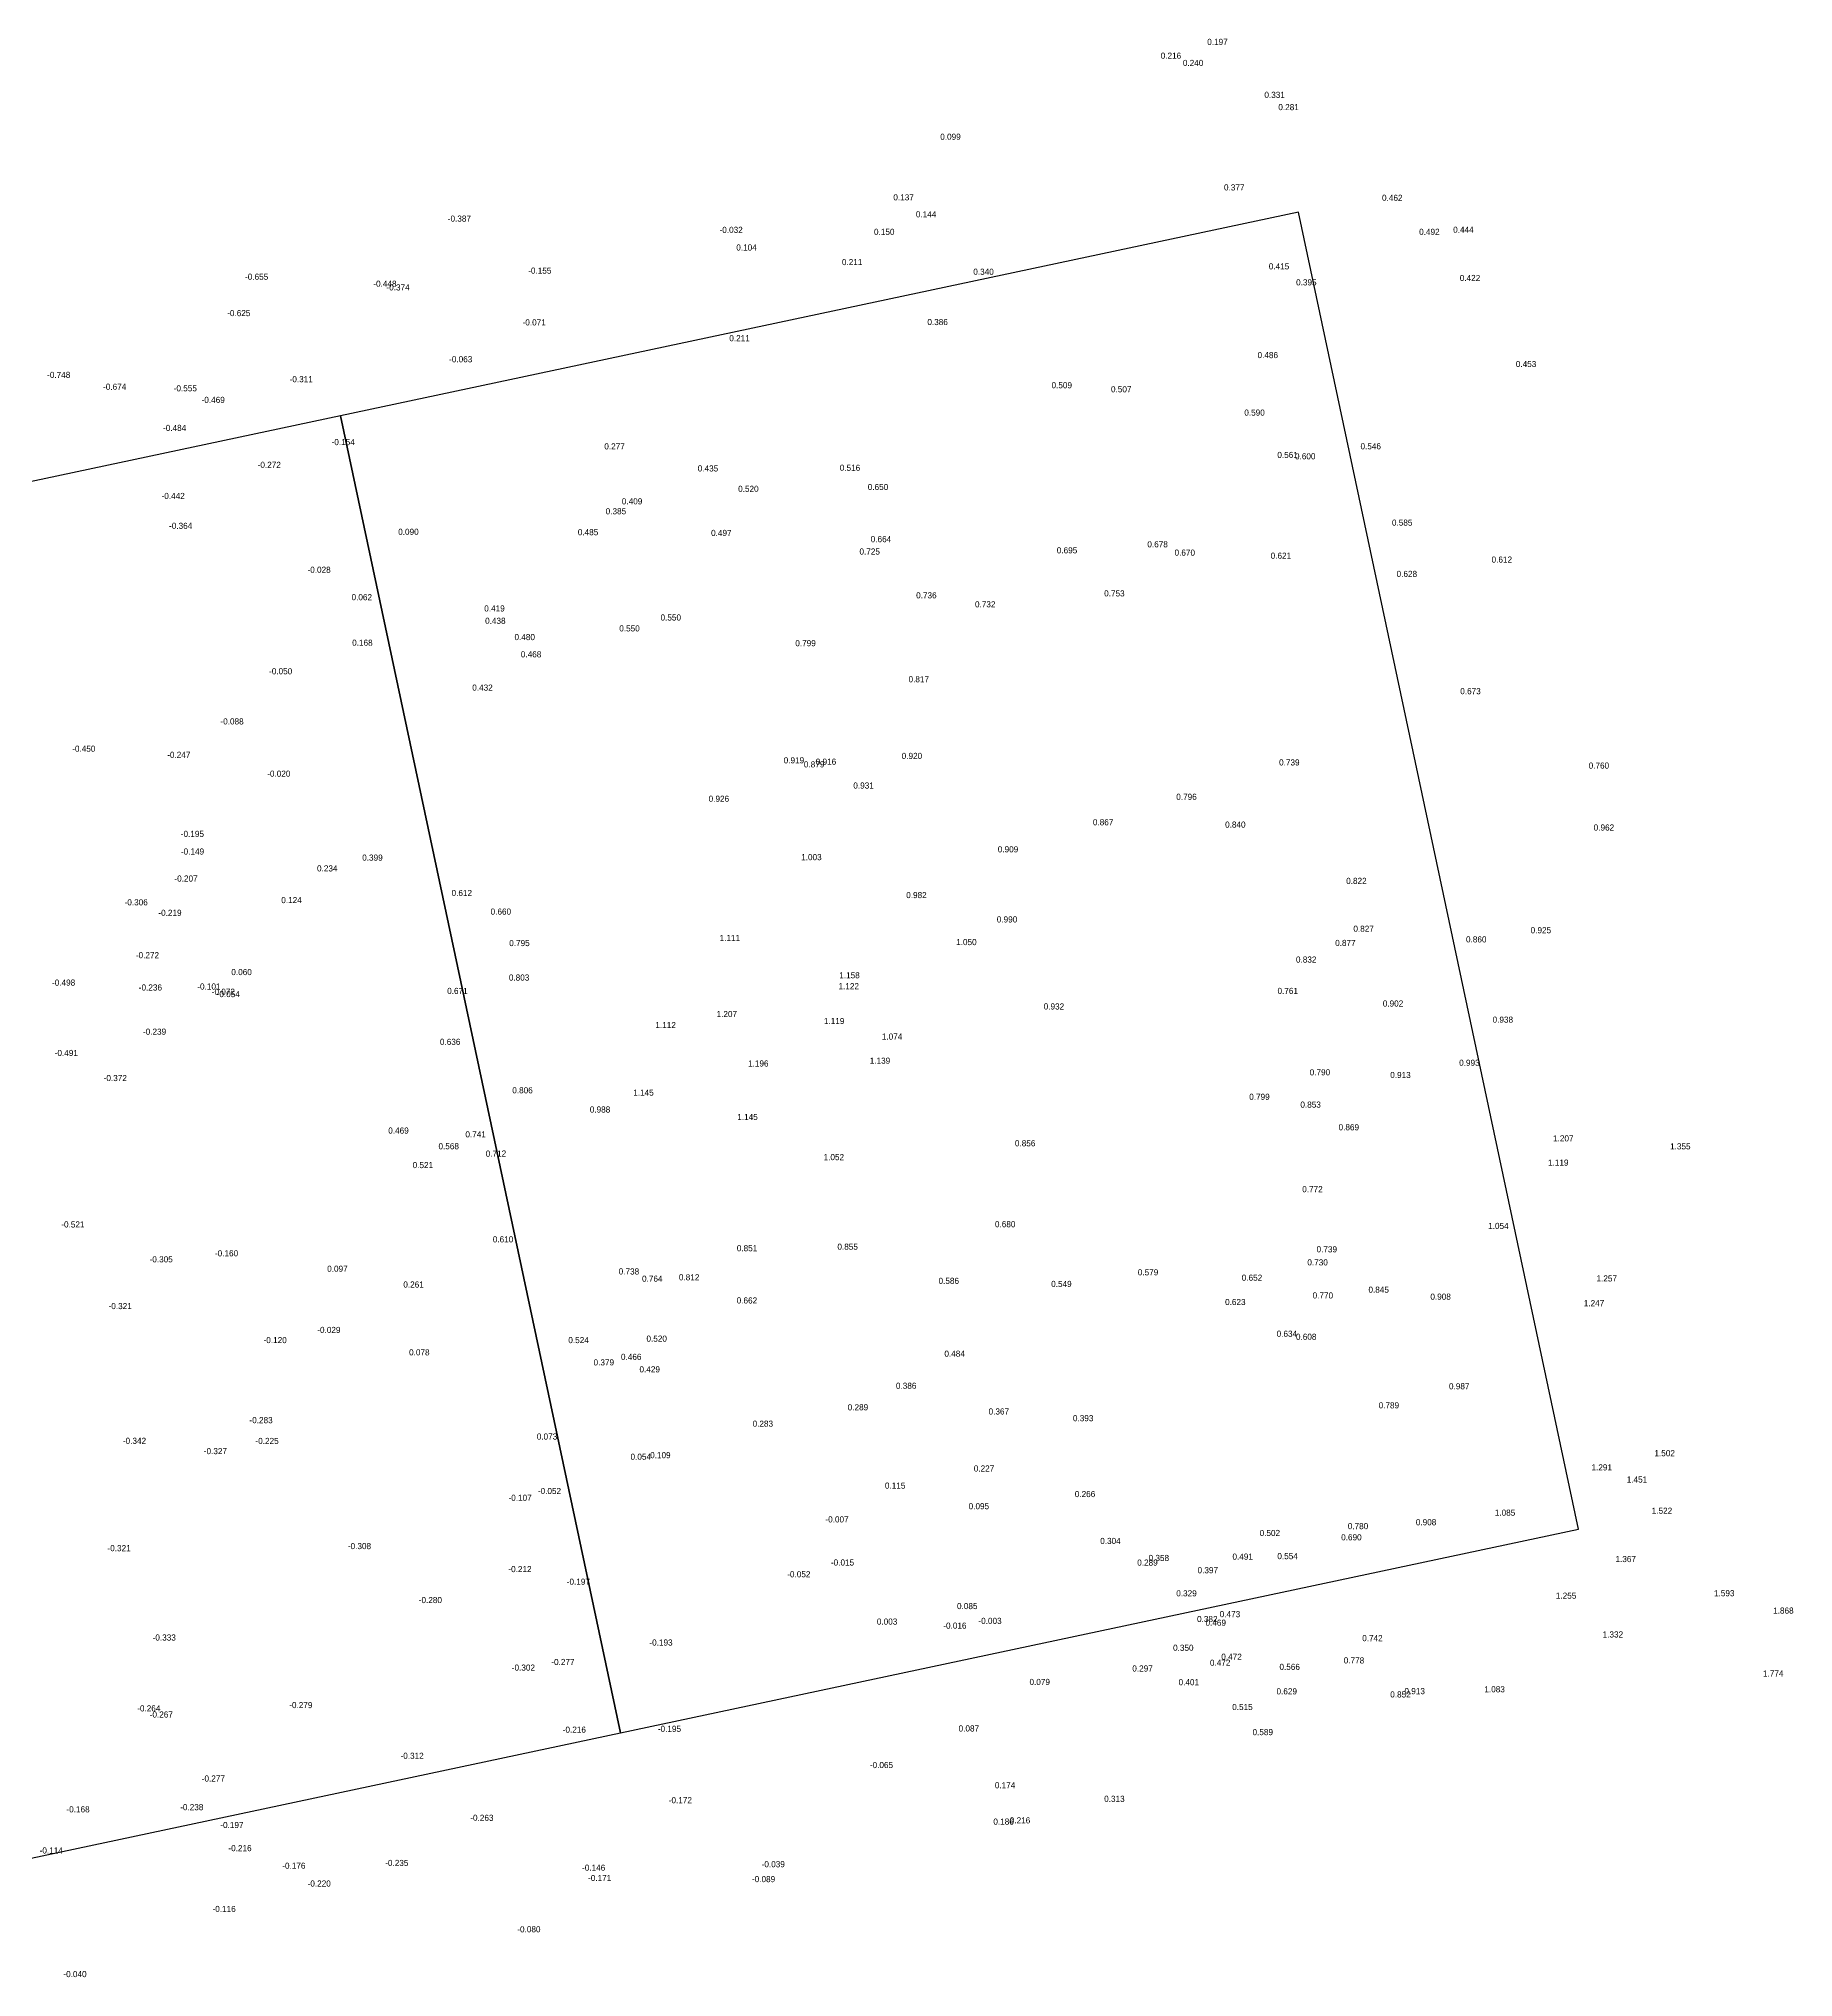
# Model space of a CAD drawing. Header units: metres. Extents: x 466 to 752, y 288 to 472.
# Drawn here: x 609 to 752.3, y 313.3 to 471.7 of the extents above; entities that cross this region are included whole.
import ezdxf

# ---------------------------------------------------------------- set-up
doc = ezdxf.new("R2010")
doc.units = ezdxf.units.M
doc.layers.add('CAO DO HIEN TRANG', color=7, linetype='Continuous')
doc.layers.add('RANH KHU DAT', color=7, linetype='Continuous')

msp = doc.modelspace()

# ---------------------------------------------------------------- linework, layer by layer
at = {"layer": 'RANH KHU DAT'}
for points in [[(656.5, 333.27), (734.76, 349.9), (711.89, 457.5), (633.63, 440.86)], [(578.25, 316.63), (656.5, 333.27), (633.63, 440.86), (555.38, 424.23)]]:
    msp.add_lwpolyline(points, close=True, dxfattribs=at)

# ---------------------------------------------------------------- texts
at = {"layer": 'CAO DO HIEN TRANG'}
for s, p in [('0.216', (700.64, 470.04)), ('0.197', (704.44, 471.17)), ('0.240', (702.45, 469.45)), ('0.331', (709.11, 466.84)), ('0.281', (710.25, 465.84)), ('0.099', (682.63, 463.42)), ('0.377', (705.81, 459.28)), ('0.137', (678.8, 458.47)), ('0.462', (718.72, 458.43)), ('-0.387', (642.4, 456.73)), ('-0.032', (664.6, 455.81)), ('0.150', (677.22, 455.65)), ('0.144', (680.64, 457.08)), ('0.492', (721.75, 455.65)), ('0.444', (724.53, 455.82)), ('0.104', (665.97, 454.37)), ('-0.155', (648.97, 452.48)), ('0.211', (674.6, 453.18)), ('0.415', (709.47, 452.83)), ('-0.655', (625.84, 451.98)), ('-0.448', (636.32, 451.41)), ('-0.374', (637.39, 451.11)), ('0.340', (685.33, 452.39)), ('0.395', (711.7, 451.52)), ('0.422', (725.07, 451.88)), ('-0.625', (624.38, 449.01)), ('-0.071', (648.51, 448.25)), ('0.386', (681.58, 448.28)), ('0.211', (665.4, 446.96)), ('-0.063', (642.51, 445.24)), ('0.486', (708.55, 445.58)), ('0.453', (729.65, 444.85)), ('-0.748', (609.67, 443.96)), ('-0.674', (614.24, 442.99)), ('-0.311', (629.48, 443.61)), ('0.509', (691.72, 443.12)), ('-0.555', (620.01, 442.87)), ('-0.469', (622.29, 441.92)), ('0.507', (696.58, 442.79)), ('0.590', (707.47, 440.88)), ('-0.484', (619.14, 439.63)), ('-0.154', (632.91, 438.47)), ('0.277', (655.19, 438.12)), ('0.561', (710.17, 437.42)), ('0.600', (711.61, 437.31)), ('0.546', (716.96, 438.13)), ('-0.272', (626.87, 436.61)), ('0.435', (662.82, 436.32)), ('0.516', (674.42, 436.37)), ('-0.442', (619.02, 434.07)), ('0.409', (656.62, 433.63)), ('0.520', (666.12, 434.65)), ('0.650', (676.71, 434.8)), ('0.385', (655.3, 432.82)), ('0.585', (719.53, 431.89)), ('-0.364', (619.63, 431.63)), ('0.090', (638.35, 431.14)), ('0.485', (653.02, 431.11)), ('0.497', (663.91, 431.05)), ('0.664', (676.95, 430.54)), ('0.725', (676.03, 429.53)), ('0.695', (692.15, 429.63)), ('0.678', (699.55, 430.12)), ('0.670', (701.77, 429.44)), ('0.621', (709.62, 429.19)), ('0.612', (727.67, 428.87)), ('-0.028', (630.94, 428.04)), ('0.628', (719.91, 427.7)), ('0.062', (634.54, 425.8)), ('0.736', (680.66, 425.95)), ('0.753', (696.02, 426.11)), ('0.419', (645.38, 424.88)), ('0.550', (659.78, 424.14)), ('0.732', (685.47, 425.22)), ('0.438', (645.45, 423.87)), ('0.480', (647.85, 422.54)), ('0.550', (656.41, 423.25)), ('0.168', (634.59, 422.08)), ('0.468', (648.37, 421.13)), ('0.799', (670.79, 422.04)), ('-0.050', (627.8, 419.75)), ('0.432', (644.4, 418.41)), ('0.817', (680.04, 419.09)), ('0.673', (725.11, 418.12)), ('-0.088', (623.83, 415.65)), ('-0.450', (611.72, 413.42)), ('-0.247', (619.48, 412.92)), ('-0.020', (627.65, 411.38)), ('0.919', (669.84, 412.47)), ('0.879', (671.49, 412.14)), ('0.916', (672.46, 412.36)), ('0.920', (679.48, 412.83)), ('0.739', (710.31, 412.3)), ('0.760', (735.6, 412.04)), ('0.931', (675.53, 410.41)), ('0.926', (663.71, 409.33)), ('0.796', (701.91, 409.49)), ('0.867', (695.1, 407.41)), ('0.840', (705.9, 407.22)), ('0.962', (736.01, 406.98)), ('-0.195', (620.59, 406.46)), ('-0.149', (620.6, 405.02)), ('0.909', (687.33, 405.2)), ('0.234', (631.72, 403.64)), ('0.399', (635.41, 404.52)), ('1.003', (671.27, 404.56)), ('-0.207', (620.07, 402.81)), ('0.822', (715.79, 402.62)), ('-0.306', (616, 400.87)), ('0.124', (628.8, 401.05)), ('0.612', (642.71, 401.63)), ('0.982', (679.85, 401.46)), ('-0.219', (618.76, 400.01)), ('0.660', (645.9, 400.11)), ('0.990', (687.25, 399.47)), ('0.827', (716.38, 398.71)), ('0.795', (647.42, 397.54)), ('1.111', (664.61, 397.96)), ('1.050', (683.93, 397.62)), ('0.877', (714.89, 397.55)), ('0.860', (725.58, 397.84)), ('0.925', (730.86, 398.59)), ('-0.272', (616.92, 396.55)), ('0.832', (711.69, 396.19)), ('-0.498', (610.07, 394.31)), ('-0.236', (617.16, 393.91)), ('-0.101', (621.94, 393.99)), ('0.060', (624.72, 395.17)), ('0.803', (647.39, 394.72)), ('1.122', (674.32, 394.02)), ('1.158', (674.38, 394.91)), ('-0.072', (623.12, 393.56)), ('-0.054', (623.52, 393.37)), ('0.671', (642.35, 393.63)), ('0.932', (691.08, 392.36)), ('0.761', (710.18, 393.63)), ('0.902', (718.78, 392.6)), ('1.112', (659.36, 390.84)), ('1.207', (664.36, 391.74)), ('1.119', (673.13, 391.17)), ('0.938', (727.75, 391.28)), ('-0.239', (617.5, 390.3)), ('0.636', (641.76, 389.47)), ('1.074', (677.86, 389.9)), ('-0.491', (610.29, 388.56)), ('1.196', (666.93, 387.7)), ('1.139', (676.87, 387.93)), ('0.993', (725.02, 387.76)), ('-0.372', (614.29, 386.51)), ('0.790', (712.81, 386.98)), ('0.913', (719.39, 386.76)), ('0.806', (647.67, 385.51)), ('1.145', (657.55, 385.32)), ('0.799', (707.87, 384.98)), ('0.988', (654, 383.94)), ('1.145', (666.05, 383.33)), ('0.853', (712.05, 384.34)), ('0.469', (637.54, 382.22)), ('0.741', (643.84, 381.91)), ('0.869', (715.17, 382.49)), ('1.207', (732.69, 381.58)), ('0.568', (641.64, 380.94)), ('0.712', (645.5, 380.34)), ('1.052', (673.1, 380.05)), ('0.856', (688.73, 381.18)), ('1.355', (742.25, 380.93)), ('0.521', (639.53, 379.4)), ('1.119', (732.28, 379.6)), ('0.772', (712.2, 377.43)), ('-0.521', (610.83, 374.55)), ('0.610', (646.08, 373.33)), ('0.680', (687.1, 374.57)), ('1.054', (727.39, 374.43)), ('-0.305', (618.04, 371.7)), ('-0.160', (623.38, 372.19)), ('0.851', (666.01, 372.61)), ('0.855', (674.23, 372.73)), ('0.739', (713.37, 372.52)), ('0.097', (632.55, 370.93)), ('0.738', (656.36, 370.71)), ('0.764', (658.27, 370.12)), ('0.812', (661.28, 370.23)), ('0.579', (698.77, 370.64)), ('0.652', (707.26, 370.2)), ('0.730', (712.62, 371.45)), ('1.257', (736.24, 370.14)), ('0.261', (638.77, 369.64)), ('0.586', (682.49, 369.94)), ('0.549', (691.69, 369.69)), ('0.770', (713.05, 368.75)), ('0.845', (717.61, 369.22)), ('0.908', (722.67, 368.65)), ('-0.321', (614.69, 367.88)), ('0.662', (666, 368.34)), ('0.623', (705.9, 368.21)), ('1.247', (735.2, 368.12)), ('-0.029', (631.74, 365.93)), ('0.634', (710.11, 365.62)), ('0.608', (711.69, 365.37)), ('-0.120', (627.35, 365.1)), ('0.078', (639.24, 364.1)), ('0.524', (652.25, 365.1)), ('0.520', (658.63, 365.22)), ('0.484', (682.97, 363.99)), ('0.379', (654.31, 363.28)), ('0.466', (656.55, 363.73)), ('0.429', (658.06, 362.71)), ('0.386', (679.01, 361.37)), ('0.987', (724.19, 361.33)), ('0.289', (675.07, 359.61)), ('0.367', (686.58, 359.27)), ('0.789', (718.44, 359.77)), ('-0.283', (626.2, 358.56)), ('0.283', (667.3, 358.27)), ('0.393', (693.47, 358.72)), ('-0.342', (615.86, 356.87)), ('-0.327', (622.47, 356.03)), ('-0.225', (626.69, 356.86)), ('0.073', (649.67, 357.22)), ('1.502', (740.97, 355.86)), ('0.054', (657.33, 355.57)), ('0.109', (658.93, 355.7)), ('0.227', (685.37, 354.61)), ('1.291', (735.83, 354.7)), ('-0.052', (649.76, 352.77)), ('0.115', (678.11, 353.21)), ('1.451', (738.71, 353.71)), ('-0.107', (647.36, 352.22)), ('0.095', (684.95, 351.53)), ('0.266', (693.62, 352.52)), ('1.522', (740.75, 351.16)), ('-0.007', (673.25, 350.45)), ('0.780', (715.92, 349.9)), ('0.908', (721.48, 350.22)), ('1.085', (727.93, 351)), ('-0.321', (614.6, 348.1)), ('-0.308', (634.24, 348.27)), ('0.304', (695.7, 348.69)), ('0.502', (708.72, 349.34)), ('0.690', (715.38, 348.99)), ('-0.212', (647.35, 346.39)), ('-0.015', (673.7, 346.93)), ('0.289', (698.72, 346.92)), ('0.358', (699.65, 347.3)), ('0.491', (706.5, 347.41)), ('0.554', (710.17, 347.45)), ('1.367', (737.79, 347.21)), ('-0.197', (652.12, 345.36)), ('-0.052', (670.13, 345.97)), ('0.397', (703.65, 346.3)), ('-0.280', (640.03, 343.86)), ('0.085', (684, 343.37)), ('0.329', (701.91, 344.41)), ('1.255', (732.92, 344.22)), ('1.593', (745.84, 344.42)), ('0.003', (677.45, 342.1)), ('-0.016', (682.88, 341.77)), ('-0.003', (685.75, 342.16)), ('0.382', (703.61, 342.31)), ('0.469', (704.3, 342.01)), ('0.473', (705.46, 342.71)), ('1.868', (750.67, 343)), ('-0.333', (618.29, 340.8)), ('-0.193', (658.87, 340.39)), ('0.742', (717.1, 340.75)), ('1.332', (736.74, 341.05)), ('-0.277', (650.86, 338.8)), ('0.350', (701.65, 339.96)), ('0.472', (704.66, 338.74)), ('0.472', (705.59, 339.23)), ('0.778', (715.59, 338.93)), ('-0.302', (647.63, 338.34)), ('0.079', (689.92, 337.17)), ('0.297', (698.32, 338.27)), ('0.401', (702.1, 337.15)), ('0.566', (710.34, 338.4)), ('1.774', (749.84, 337.86)), ('-0.279', (629.45, 335.28)), ('0.629', (710.1, 336.4)), ('0.852', (719.39, 336.15)), ('0.913', (720.55, 336.42)), ('1.083', (727.08, 336.57)), ('-0.264', (617.03, 335.01)), ('-0.267', (618.05, 334.51)), ('0.515', (706.48, 335.12)), ('-0.216', (651.79, 333.27)), ('-0.195', (659.56, 333.34)), ('0.087', (684.13, 333.37)), ('0.589', (708.14, 333.07)), ('-0.312', (638.54, 331.14)), ('-0.277', (622.3, 329.28)), ('-0.065', (676.88, 330.38)), ('-0.172', (660.45, 327.51)), ('0.174', (687.09, 328.73)), ('0.313', (696.02, 327.62)), ('-0.168', (611.25, 326.76)), ('-0.238', (620.54, 326.94)), ('-0.263', (644.24, 326.07)), ('0.186', (686.97, 325.76)), ('0.216', (688.31, 325.86)), ('-0.197', (623.82, 325.48)), ('-0.114', (609.06, 323.4)), ('-0.216', (624.48, 323.59)), ('-0.176', (628.88, 322.15)), ('-0.235', (637.29, 322.38)), ('-0.146', (653.37, 321.99)), ('-0.171', (653.86, 321.15)), ('-0.089', (667.25, 321.06)), ('-0.039', (668.04, 322.28)), ('-0.220', (630.95, 320.7)), ('-0.116', (623.18, 318.62)), ('-0.080', (648.08, 316.96)), ('-0.040', (611, 313.3))]:
    msp.add_text(s, height=0.5, dxfattribs=at).set_placement(p)

doc.saveas('drawing.dxf')
